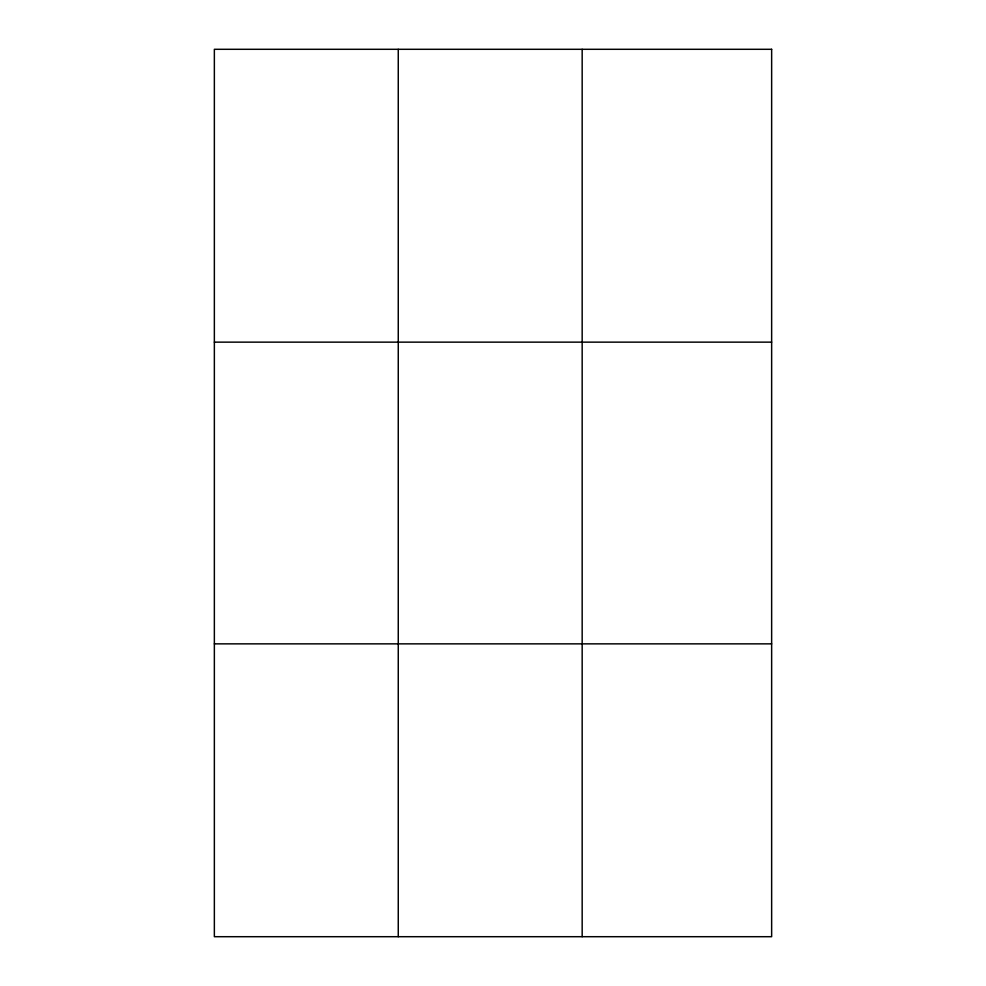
<?xml version="1.0" encoding="UTF-8"?>
<svg xmlns="http://www.w3.org/2000/svg" width="986" height="986" viewBox="0 0 986 986"><rect width="100%" height="100%" fill="white"/><g stroke="black" fill="none" stroke-linecap="round" stroke-linejoin="round"><path stroke-width="1.48" d="M398.258 49.3L398.258 936.7M582.171 49.3L582.171 936.7M214.356 342.142L771.644 342.142M214.356 643.858L771.644 643.858M771.644 49.3L771.644 936.7L214.356 936.7L214.356 49.3L771.644 49.3"/></g></svg>
